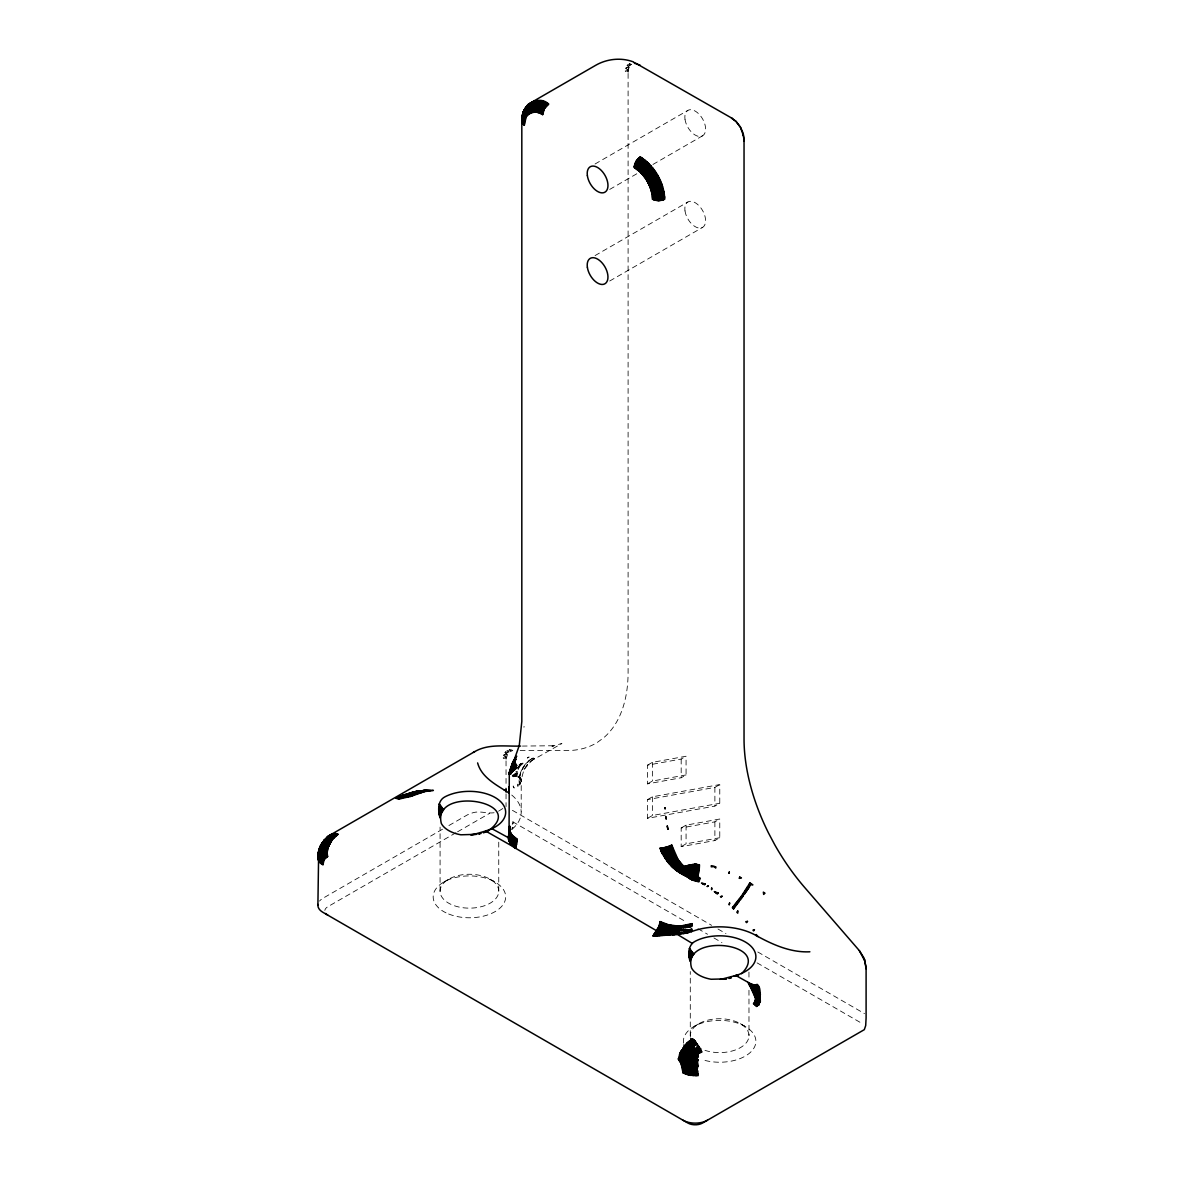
<?xml version="1.0" encoding="UTF-8"?>
<svg xmlns="http://www.w3.org/2000/svg" width="1184" height="1184" viewBox="0 0 1184 1184"><rect width="100%" height="100%" fill="white"/><g stroke="black" fill="none" stroke-linecap="round" stroke-linejoin="round"><path stroke-width="0.75" stroke-dasharray="5 3.75" d="M440.078 891.212L440.078 827.098M690.287 1035.674L690.287 971.561M521.182 781.81L521.226 779.309L521.197 811.824M521.182 781.618L521.049 778.554L521.049 780.404L523.89 769.866L527.235 764.731L531.764 760.498L524.009 769.57L527.265 764.716M513.205 823.339L513.249 821.948L512.184 824.212L513.205 823.339L512.228 822.895M506.042 759.24L508.143 752.536L512.79 750.523L510.644 749.472L511.873 750.582L509.623 749.531L511.014 750.76L508.661 749.724L510.2 751.041L506.9 750.478L508.765 751.929L506.13 751.041L508.143 752.536L505.435 751.722L507.596 753.246L504.828 752.521L507.122 754.045L504.295 753.409L506.737 754.933L503.866 754.415L506.441 755.91L503.526 755.496L506.219 756.946L503.274 756.68L506.086 758.071L503.126 757.923L506.042 759.24L506.042 786.59M628.097 72.357L628.822 67.962L631.664 64.454L629.133 63.492L630.954 64.942L628.334 64.054L630.302 65.549L627.609 64.72L629.725 66.26L626.972 65.52L629.237 67.059L626.41 66.422L628.822 67.962L625.951 67.429L628.512 68.953L625.596 68.539L628.275 70.019L625.344 69.738L628.142 71.158L625.182 71.01L628.097 72.357L628.097 672.127A155.356 89.688 60 0 1 603.574 737.854L597.372 742.383A155.356 89.688 60 0 1 567.373 750.523L516.431 750.523M511.932 828.149L512.968 827.468L511.799 829.599L512.968 827.468L512.05 826.728M523.964 727.302L524.068 726.369M512.391 775.017L513.22 776.734L514.359 776.645L515.543 772.397L514.552 773.374M512.184 775.964L517.023 775.816L516.831 776.808L514.359 776.645M514.907 776.645L514.537 775.772L517.556 773.862L514.3 774.188L513.693 776.704L514.537 775.772L515.632 776.645L517.29 771.258L515.869 771.583M515.247 773.211L517.867 772.915L513.22 776.734L513.59 774.366M518.104 769.585L518.548 768.786M519.524 767.232L517.882 767.794L518.858 766.433L517.497 767.439M521.197 765.086L519.391 765.782L523.757 762.585L519.051 764.849M513.101 776.008L516.609 772.989M519.391 765.782L522.425 763.784L519.524 764.968L521.715 763.414M519.613 784.888C517.245 775.402 523.446 762.422 533.288 757.952C524.497 762.6 517.689 774.129 519.613 784.888L519.302 777.873L521.212 770.873L526.14 763.31L533.288 757.952L531.72 758.811M520.087 764.405L521.019 763.71L519.524 764.968M532.652 759.891L531.453 760.735L561.912 743.508L551.936 746.246L555.488 745.728L522.44 746.068M518.992 765.545L523.091 763.162L521.093 763.976M498.568 811.188L503.082 808.361M515.839 775.712L517.275 774.839L513.368 775.165M517.882 767.794L520.605 765.767M515.632 776.645L517.023 775.816M595.049 163.999L687.889 110.393M609.716 189.41L638.531 172.775M652.932 164.458L702.556 135.805M595.049 255.596L687.889 202.005M609.716 281.008L702.556 227.417M442.535 829.214L322.951 898.256A17.257 9.96 0 0 0 319.517 901.098M448.914 825.529L466.466 815.406A36.911 30.133 60 0 1 471.558 813.186C478.958 810.226 486.668 813.837 494.083 812.742M455.973 832.737L327.835 906.707A10.36 5.979 0 0 0 324.845 910.422M457.572 831.804L489.614 813.319M443.793 882.05L448.677 879.224M647.485 765.175L652.369 762.363L686.069 756.236L686.069 774.928L681.185 777.755L647.485 783.882L647.485 765.175L681.185 759.048L686.069 756.236M647.485 783.882L652.369 781.055L686.069 774.928M647.485 799.629L652.369 796.817L719.768 784.563L719.768 803.27L714.884 806.082L647.485 818.336L647.485 799.629L714.884 787.39L719.768 784.563M647.485 818.336L652.369 815.51L719.768 803.27M681.185 827.956L686.069 825.144L719.768 819.017L719.768 837.724L714.884 840.536L681.185 846.664L681.185 827.956L714.884 821.844L719.768 819.017M681.185 846.664L686.069 843.837L719.768 837.724M694.002 1026.513L698.886 1023.686M519.613 764.331L520.664 763.858M517.423 768.52L519.021 767.987M512.42 810.33L711.614 925.34M717.978 929.011L725.94 933.614M757.804 951.995L864.512 1013.608M512.642 821.74L686.779 922.277M697.968 928.73L707.544 934.265M713.937 937.95L721.929 942.568M757.064 962.858L862.514 1023.731M490.176 879.224L495.06 882.05M740.385 1023.686L745.269 1026.513M748.954 972.079L748.969 979.346M748.969 990.253L748.984 1035.674M498.745 842.164L498.76 891.212A29.348 16.946 0 0 1 454.745 905.878A29.348 16.946 0 0 1 454.745 876.53A29.348 16.946 0 0 1 498.76 891.212M714.884 787.39L714.884 806.082M714.884 821.844L714.884 840.536M686.069 825.144L686.069 843.837M681.185 759.048L681.185 777.755M652.369 762.363L652.369 781.055M652.369 796.817L652.369 815.51M506.042 793.887L506.042 806.644M683.523 1043.134A36.245 20.927 0 0 1 723.838 1020.519A36.245 20.927 0 0 1 754.045 1047.884A36.245 20.927 0 0 1 701.505 1059.428M690.405 1037.14A29.348 16.946 0 0 1 723.039 1018.847A29.348 16.946 0 0 1 747.489 1041.002A29.348 16.946 0 0 1 704.968 1050.341M511.74 795.056A51.785 29.896 0 0 1 512.864 828.548M520.309 782.18L520.294 784.06L520.309 782.18M518 784.134L517.911 786.235L518 784.134M520.634 777.784L520.56 779.235L520.634 777.784M519.998 777.089L519.82 778.302L519.998 777.089M519.154 776.512L518.962 777.636L517.911 777.118L518.118 776.068L518.444 777.385L519.154 776.512M530.343 760.306L530.343 760.306M534.384 758.47L533.066 759.373L534.472 758.559M529.011 757.05L527.324 757.967L529.011 757.05M514.108 787.952L513.175 786.102L514.108 787.952M448.632 913.989A36.245 20.927 0 0 0 505.538 898.671A36.245 20.927 0 0 0 454.108 877.877A36.245 20.927 0 0 0 448.632 913.989M685.003 119.273A14.667 8.466 60 0 0 701.89 136.13A14.667 8.466 60 0 0 698.767 113.886A14.667 8.466 60 0 0 685.003 119.273M685.003 210.885A14.667 8.466 60 0 0 701.89 227.728A14.667 8.466 60 0 0 698.767 205.498A14.667 8.466 60 0 0 685.003 210.885"/><path stroke-width="1.5" d="M488.267 830.887C529.263 801.109 431.509 785.377 441.351 823.516A29.348 16.946 0 0 0 460.872 834.794L473.955 834.409L485.588 831.02L513.249 846.708L516.298 845.879L510.126 842.15L508.617 839.678L509.638 825.899L509.579 830.62L512.08 835.12L510.778 843.94L515.75 848.425L516.12 846.812L516.772 841.854L511 837.606L509.061 833.95L509.298 773.803L519.258 745.52L521.818 721.456L521.818 121.686C521.744 114.241 524.764 106.19 531.498 102.357L595.67 65.312C607.066 58.741 621.378 57.261 633.706 62.012M687.43 1042.778L689.902 1044.954L698.057 1060.006L696 1068.886L692.226 1075.59C691.796 1066.68 688.629 1057.149 681.984 1051.022L688.111 1042.127L692.551 1046.76C693.661 1056.098 693.646 1067.272 686.587 1074.406L684.559 1064.416L679.261 1055.388C684.145 1037.954 694.475 1070.01 693.72 1075.694L698.338 1065.674C695.689 1058.54 689.813 1038.013 682.236 1053.079L681.407 1064.89L683.02 1072.822L689.325 1075.131L698.22 1075.59L695.289 1061.16L687.712 1047.722L695.097 1041.224L701.964 1051.925L680.193 1062.181L678.314 1058.984L687.12 1046.005L694.224 1040.322L695.097 1041.224L687.075 1043.134L680.83 1051.747L678.713 1059.591L698.826 1046.36M684.056 875.006L688.94 871.217L700.336 878.262L690.775 876.737L687.164 873.984L681.007 867.916L675.975 855.958L667.154 860.354L662.951 847.877L676.878 869.87L681.703 872.342L683.079 874.443L686.616 870.462L699.211 869.929L688.17 865.341L688.762 872.919L698.738 872.815L685.743 866.984L685.788 869.411L686.868 870.018L699.33 868.952L689.547 865.001L685.536 866.17L682.162 871.898C671.876 868.449 665.956 857.364 661.649 847.996C664.283 858.415 672.098 867.221 681.244 872.771L681.91 873.792L686.187 869.1L699.418 867.976L691.249 864.66L691.412 875.05L689.798 878.484L686.587 872.712L681.303 867.561L676.967 857.793L669.182 862.278L667.066 861.005L662.285 847.951L677.352 871.187L682.828 865.46L698.915 871.853L691.648 871.646L688.185 872.667L699.596 880.097L692.122 878.365C688.2 878.158 691.278 868.923 689.547 865.001L696.148 864.128L699.581 865.06L683.938 867.236L676.168 858.474L670.603 845.657L671.742 845.065L677.944 859.421L688.318 872.194L685.344 875.746C673.444 870.432 664.431 860.146 659.976 847.936C664.328 857.63 670.647 866.422 679.527 872.49L690.968 879.15L699.211 880.985C686.306 872.712 673.8 861.863 669.315 846.234L670.603 845.657C670.618 861.064 680.208 872.564 692.078 880.008L698.886 881.902L688.703 874.088L679.128 861.952L674.451 854.049L671.195 845.361C671.876 858.37 678.106 870.743 688.866 877.625L690.183 878.735M428.164 790.29L410.759 796.373L399.023 799.082L395.9 798.282L416.294 791.356L433.388 790.409L416.25 791.578L396.314 798.253L412.831 795.559L413.038 792.17L425.604 790.246L408.51 793.813L396.744 798.282L416.191 792.155L426.669 791.326M516.165 768.475L512.435 771.391L516.002 767.632L512.406 769.985L511.991 772.057C507.61 771.953 515.736 753.527 515.055 762.496L509.431 772.397L510.319 773.063L510.733 768.209L513.664 764.154L515.573 757.464L513.456 762.363L514.315 766.714L510.881 770.059L509.401 774.232L511.296 770.014L516.091 765.989L511.192 768.534L509.312 774.158L510.052 769.926L516.017 764.302L509.549 774.277L509.594 772.974L512.406 770.621L513.012 765.93L515.765 759.373L509.623 771.598L509.727 774.366M679.142 1056.838L680.844 1063.528L698.294 1056.779L697.465 1044.377L696.059 1044.54L697.154 1043.903L693.158 1042.453L685.625 1044.688M512.08 835.12L516.875 838.938L516.772 841.854L509.816 834.942L509.386 827.083M521.848 121.256C523.461 109.313 532.741 91.76 545.262 107.359C538.335 102.283 526.051 103.141 523.358 112.436C526.244 106.604 533.925 109.846 537.921 112.628L538.335 106.841L541.399 102.105L542.435 101.38L547.171 105.228C539.12 96.363 517.808 105.879 526.066 117.26L524.349 125.208C514.892 112.939 535.568 91.76 548.754 104.074L544.448 108.632L542.657 114.641C534.724 108.454 524.26 114.7 522.336 123.388C520.501 111.725 534.043 103.911 543.219 111.326C539.549 107.714 534.31 102.12 528.641 104.503M423.102 790.394L423.102 792.096L397.617 797.35L403.981 797.291L403.004 795.145L403.833 795.012L404.528 797.187L401.228 795.781L402.812 797.572L396.773 797.794L399.615 798.771L397.188 797.572L402.308 797.705L400.71 795.988L410.759 796.373L411.233 792.644L412.95 792.392M317.963 857.024C317.993 849.742 320.894 840.152 329.374 839.175L336.611 833.699L338.002 834.32L332.512 839.323L327.48 848.025L326.518 850.645L327.657 856.535L324.076 859.673L322.951 864.942L319.517 862.1L317.963 858.755L318.289 852.924L320.598 845.48L324.49 839.589L336.611 833.699L330.321 836.156L328.072 839.412L326.251 846.205L327.361 854.996L323.158 858.578L321.944 864.305L322.995 863.743L318.23 857.749L318.496 851.932M418.337 793.458C417.034 790.794 421.652 789.521 420.675 792.732M509.342 841.454L512.894 839.382L516.86 839.56L511.207 834.809L509.238 830.236L511.177 835.504L513.042 837.473L515.395 838.006L515.351 841.069L516.668 843.141L515.218 842.372C507.255 847.463 510.215 837.325 510.526 832.929M509.934 842.904L511.222 834.039M692.078 923.638L688.762 927.131L688.2 924.793L685.329 927.62L684.056 925.548L681.747 927.842L681.806 925.799L692.078 923.638L692.004 926.362C681.362 929.248 669.67 927.871 659.902 922.795L659.976 921.552L669.064 924.956L683.597 926.687L692.048 925L690.42 926.776L690.168 924.26L687.075 927.412L687.134 925.03L683.553 927.768L683.612 925.622M685.388 925.37L685.373 926.48L686.158 925.222M688.822 925.873L688.836 924.645M755.688 1004.032L757.952 1005.394L754.8 1004.683L759.447 1001.664L755.155 1001.738L757.656 1000.021L754.83 984.748L750.212 986.42L756.206 999.844L753.882 1003.973L757.242 994.442L754.83 984.748C756.694 990.771 762.082 999.651 756.398 1005.038C750.478 1003.706 761.712 1005.246 760.276 1000.051C759.773 995.581 761.504 983.726 755.481 984.733C757.449 989.247 761.238 997.564 755.436 1000.658L759.684 1002.241C744.736 1003.351 768.209 1007.969 754.978 1002.093L758.633 1004.565C751.692 1005.852 758.071 1002.419 755.481 1000.243L758.174 994.382L756.102 984.659L758.367 1000.154L755.259 1005.083L757.642 1005.675L756.532 1006.489L755.703 1005.512L757.316 1005.956L753.927 1003.336L759.418 1003.085L755.333 1001.22C761.46 998.704 762.022 987.782 753.646 992.769M508.883 840.61L509.978 831.79L508.41 837.71L491.893 828.696L485.588 831.02M683.597 926.687L672.66 926.347L659.902 922.795L658.852 926.584L674.924 934.65L676.301 925.888M672.675 925.577L671.18 934.25L668.768 935.123L659.162 929.662L658.26 927.842L672.778 934.842L673.459 933.214L677.722 934.383L689.843 932.208L691.456 931.66L691.782 929.144C680.548 932.844 669.537 925.755 658.852 926.584L652.858 936.13L676.478 934.516L678.136 925.932M698.338 1065.674L689.665 1067.583L682.295 1067.613L684.308 1058.141L684.145 1052.842L683.079 1052.014L681.895 1066.251L697.583 1063.143M329.685 844.148C325.097 841.661 320.435 846.678 318.688 851.044L319.517 856.476L323.365 861.552L320.213 862.87L321.634 856.239L326.592 851.636L328.086 841.78L322.936 843.985L319.488 848.218L318.452 855.958L323.143 862.618L321.027 863.61C319.103 856.372 328.619 855.292 327.272 849.416C328.234 843.304 331.046 835.416 338.002 834.32M511.592 772.649L511.636 767.158L515.573 757.464L513.264 764.45M668.768 935.123L670.899 925.311L660.272 927.324L655.063 935.937L653.598 935.034M508.41 837.71L511.177 835.504L516.846 840.211L514.063 840.24L510.126 842.15L510.082 843.156L515.351 841.069L514.433 847.596L664.431 935.345L667.465 924.571M662.744 922.943L661.708 928.182L658.97 933.48L659.355 935.597L655.98 931.601L662.048 935.464L664.801 929.81L665.837 924.097M522.47 115.869L522.336 119.984C520.634 108.41 535.538 102.076 544.078 109.283L536.1 102.978L530.98 102.697M664.254 923.55L663.218 929.011L659.902 935.567M661.308 922.839L659.962 922.099L661.308 922.839L660.272 927.324M527.783 105.258L525.814 109.372C522.544 111.296 522.188 115.84 522.973 119.199C520.96 103.156 534.872 102.653 542.746 113.368C534.221 106.471 521.67 113.723 523.372 124.542L524.63 121.7C518.311 117.438 526.377 109.268 532.149 112.406L531.335 106.56L534.236 101.424L538.454 102.623L544.832 107.981C538.868 104.103 529.366 103.097 524.926 109.757L526.806 116.062L523.654 118.622L522.114 122.973C520.235 111.044 534.073 103.052 543.471 110.645L536.974 105.05L531.216 103.274L529.662 104.014L528.449 107.034L529.707 113.353C524.468 112.332 518.858 120.28 524.408 123.402L523.831 124.897C522.174 114.36 534.384 107.315 542.672 114.019C538.468 110.156 531.231 103.245 525.533 108.07M510.955 773.892C506.471 774.632 513.412 764.331 514.67 760.705L511 769.26L512.065 769.704L515.736 767.01L512.554 768.608L515.632 766.462L509.83 773.848M479.446 833.832L478.721 833.995L481.104 833.462M322.018 842.904L327.065 844.917L327.243 846.501L330.78 838.775L336.152 833.58L330.321 836.156L333.932 837.65L326.414 844.754C320.435 846.249 317.475 853.087 317.963 858.755L320.701 850.068L324.934 846.634L328.353 846.752L332.053 839.16L337.529 834.069C326.251 836.348 315.566 846.974 325.126 858.163L320.065 857.556L318.156 859.628L319.517 856.476L325.778 857.556L322.714 849.402L323.75 841.543L328.974 835.771L335.723 833.506L332.822 834.986L329.7 838.612L327.065 844.917L326.518 850.645L323.291 852.199L320.494 856.239L319.517 862.1L323.676 860.576C316.128 854.833 318.836 841.424 328.678 840.433C329.611 844.518 321.767 839.826 324.978 839.367L330.943 841.691M527.354 105.687C532.948 101.824 539.208 108.292 543.027 112.021C534.043 104.769 520.827 112.391 522.632 123.787L525.444 118.622C519.332 113.605 528.804 108.928 533.496 112.184L533.126 105.598L536.544 100.803L540.91 102.564L545.706 106.782C540.037 103.245 532.06 101.987 526.643 106.678L525.178 111.355L523.15 113.324L521.848 122.115C520.412 110.068 534.295 102.357 543.752 109.964C540.289 106.442 534.887 100.684 529.544 103.674C524.66 104.029 523.757 122.766 523.062 116.816C521.774 104.547 537.299 98.923 546.179 106.22L538.439 100.758L534.887 105.554L534.916 112.154C530.965 110.038 524.172 109.476 522.632 114.833M526.214 107.093L524.438 115.766L522.203 118.074L521.952 122.559L523.328 118.104L527.664 114.996L526.007 108.425L530.062 103.348M523.772 111.4L523.831 118.489L524.882 109.15M511.162 772.382L511.074 769.378L513.915 767.099L510.038 770.414L510.482 773.877L509.594 772.974L510.955 771.864M699.27 1049.557L700.588 1049.335L700.691 1052.176L697.731 1046.996L699.093 1046.804L699.537 1052.828L696.577 1047.677C697.687 1057.12 697.05 1067.776 690.76 1075.398L688.333 1063.498L682.236 1053.079L680.045 1054.47L679.483 1060.864M509.357 829.451L509.342 827.527L508.528 839.16L513.042 837.473L511.74 845.272L516.52 844.444L509.046 836.644L509.86 829.244M328.752 846.53C329.626 844.814 326.222 844.31 326.251 846.205L321.5 843.985L320.908 851.37L324.564 858.874L320.731 858.607L318.481 860.472L320.908 851.37L324.949 848.084L327.983 848.129L328.353 846.752M512.45 771.613L513.442 770.636L512.124 771.021L512.287 766.507L515.676 758.855L511.769 765.693L509.594 772.974M509.608 832.633L509.742 830.443C507.596 834.143 511.074 831.479 511.207 834.809L512.065 835.845M680.83 1051.747L682.236 1053.079L680.43 1055.921L681.407 1064.89L698.057 1060.006M401.554 796.728L400.207 796.181L408.524 796.58L408.628 793.354L416.294 791.356L416.294 794.183L404.972 795.974L398.09 798.623L400.621 797.853M684.145 1046.523C690.879 1054.026 696.947 1064.653 696.725 1075.694L698.131 1073.326L689.251 1073.37L682.976 1071.579C688.082 1065.156 691.219 1052.058 684.618 1045.886M510.482 773.877C507.122 771.672 520.442 751.47 513.738 761.342M674.081 934.738L674.48 925.77L663.218 929.011L657.475 929.277L666.636 935.242L669.064 924.956L664.032 925.992L659.34 925.311L666.844 929.188L677.5 932.326L678.595 934.294L679.749 925.903L665.97 931.956L657.46 932.504M523.239 112.983L523.195 114.123M509.372 828.193L509.564 826.269L509.579 828.134M509.446 830.147L509.327 831.286L509.342 830.428M509.031 793.028L508.883 787.108L509.031 793.028C497.117 785.273 481.592 777.799 477.611 762.91M754.77 1002.434L758.485 1001.723L757.568 1000.51L759.788 1000.569L759.092 988.107L757.198 984.348L760.158 996.632L758.367 1000.154L756.176 1000.302M509.194 831.079L509.964 832.648M332.512 839.323L326.621 837.532L331.298 834.468L325.748 838.405L331.328 840.226L326.503 849.239L321.619 846.323L319.843 847.167M512.154 768.608L510.97 767.543L514.862 761.904C510.748 769.215 503.703 783.719 515.662 763.769L510.23 769.496L510.792 773.122M686.424 933.14L686.883 929.84L685.033 930.89L674.17 929.795L659.651 924.201L667.45 925.222M809.886 951.788C790.853 952.78 772.516 944.595 756.25 935.597A51.785 29.896 0 0 0 691.456 931.66L690.198 929.44L687.534 932.874L686.764 930.846L685.033 930.89L684.633 933.495L677.5 932.326L675.28 933.762L676.478 934.516M686.513 1043.711L688.111 1042.127C698.974 1038.99 694.49 1070.736 687.934 1074.806C687.504 1068.116 685.684 1060.331 680.43 1055.921L684.145 1052.842L684.9 1049.882L695.748 1042.038L686.054 1044.214L687.934 1046.745L681.496 1050.534L680.252 1052.946L687.031 1063.854L689.325 1075.131C695.674 1067.938 696.296 1057.534 695.393 1048.402L698.308 1053.494M317.904 905.301L318.644 853.19L322.433 853.013L327.657 856.535M509.475 773.966L516.875 765.323L510.985 772.353L511.606 766.166L514.714 759.551L510.482 769.082L514.655 760.113L511.266 769.541L511.991 772.057M523.15 113.324L522.632 119.584C520.605 106.249 536.056 97.103 546.668 105.702L540.407 100.951L536.707 105.731L536.396 112.302L528.464 109.875L523.935 111.873M418.337 790.986L423.073 791.134M685.077 1045.339L684.959 1046.197L693.321 1043.104L694.919 1045.235L684.145 1052.842M514.315 766.714L509.845 770.814L513.456 762.363M688.156 932.711L688.57 929.677L685.788 933.273L685.136 929.943L683.257 930.876L683.375 929.973L681.466 930.787L681.57 929.928L677.5 932.326L677.722 934.383M330.514 841.558L327.776 846.619L331.609 839.012L337.07 833.862L332.985 835.578L328.678 841.099L330.129 837.991M508.602 835.416L509.031 833.536M524.009 111.281L521.937 119.939M510.511 833.743L509.061 833.95L508.41 836.644L509.312 834.853L511.207 834.809M508.78 834.276L508.706 835.046M691.856 879.386L692.951 864.409L699.492 867.014L685.876 868.671C677.1 864.601 673.074 854.508 669.966 845.953L673.326 860.383L677.988 869.056L680.46 871.69L685.536 866.17L684.796 867.324M524.083 110.926L524.349 118.163M720.331 979.286L726.502 978.857L711.096 979.257A29.348 16.946 0 0 1 691.56 967.979C681.214 932.622 773.566 942.242 741.524 973.662M687.652 1050.164L686.616 1048.772L687.712 1047.722M512.909 770.222L512.332 764.953L513.945 760.868M755.17 1004.446L756.99 1006.193C755.407 1005.764 761.12 1002.656 758.263 1000.687L760.113 998.452L755.377 998.171L756.324 994.575L754.134 984.703L757.701 994.412L760.439 994.442M680.904 934.028L681.14 932.918L683.36 933.717M522.159 117.349L522.914 113.812M491.893 828.696A36.245 20.927 0 0 0 497.176 798.815A36.245 20.927 0 0 0 445.273 796.669C437.281 800.473 437.962 810.774 440.078 817.937M734.124 976.134L736.877 975.157A36.245 20.927 0 0 0 749.294 944.714A36.245 20.927 0 0 0 695.496 941.132C687.889 944.699 688.022 954.556 690.094 961.452M687.416 871.557L699.078 870.891L686.838 865.741L687.697 873.333L690.154 878.173M327.243 846.501L329.729 839.796L335.901 835.786L333.444 834.779L330.04 838.642M399.955 797.32L399.245 796.595L401.79 797.01M508.38 837.473L508.78 835.83L508.38 837.014M756.798 1002.582L755.422 994.752L750.745 983.8L735.797 975.468L721.5 979.198M686.616 870.462L687.475 869.026L698.323 874.71L696.281 880.94M681.274 1052.191L684.012 1050.904L683.568 1052.043L686.616 1048.772M414.282 791.815L413.882 795.13M512.909 846.397L514.211 837.132L510.274 836.703L508.41 838.331M470.699 834.794L477.418 833.699M319.132 850.438L327.139 852.258L327.983 848.129L326.828 850.719M692.788 880.097L694.401 872.416L694.52 864.231M525.237 108.691L524.719 113.486L522.603 115.914L524.971 120.102L522.973 124.172C521.226 113.072 534.117 105.628 542.864 112.702C538.972 109.002 533.806 103.659 527.916 105.509M755.081 996.75L758.47 996.469L759.092 994.368L758.574 988.137L756.665 984.526L759.536 994.382M330.01 835.09L327.568 836.748L330.765 837.606L330.321 836.156L332.201 835.534L335.264 836.333M652.502 199.208C656.217 184.378 650.43 167.965 640.292 156.924L635.986 161.483L634.195 167.492C644.895 174.226 652.029 186.569 652.502 199.208L658.6 200.658L664.712 199.208C664.061 182.366 654.56 165.893 640.292 156.924M512.08 767.602C520.575 745.772 504.665 775.135 515.632 766.462M687.815 1043.089L692.388 1038.916L694.224 1040.322L689.162 1041.195M317.978 855.854L320.538 853.812L327.258 856.683L326.074 853.916C327.332 850.926 327.805 849.846 326.192 847.685L326.769 846.382L327.021 847.907M522.203 118.074L522.114 120.398L523.861 116.446L528.626 114.093L527.117 110.008L527.635 106.072M522.188 117.852L525.356 113.59L530.891 112.791C524.808 101.41 541.029 97.384 548.222 104.399L546.623 102.949L543.648 105.687L541.058 113.797C536.87 110.334 528.937 104.414 524.32 110.156M401.628 797.927C401.539 796.329 397.839 796.373 399.644 797.128M687.593 869.855L698.086 875.642L690.02 875.168L690.805 877.507L699.981 879.194L690.168 872.667L686.735 876.175M513.131 763.606L511.769 766.655L513.915 767.099M510.319 773.063L510.822 771.894L509.342 774.099M514.507 759.98L512.095 766.314L512.761 767.054M689.547 1040.884L692.847 1039.212L689.991 1041.18M509.386 772.989L512.05 771.213M509.564 772.19L515.366 763.206L509.934 770.37M514.019 847.285L514.596 846.072L511.222 844.71M318.91 850.008L321.589 848.958L326.592 851.636M318.037 856.802L321.027 855.04L326.488 857.068C321.471 850.349 323.809 838.183 329.788 835.253L474.784 751.588C488.652 743.508 505.464 746.571 520.62 746.068M695.067 864.202L694.594 865.149L696.148 864.128L696.088 869.707L693.898 880.304L690.805 877.507L692.477 876.722M513.19 765.397L510.452 769.585M513.116 768.016L515.188 766.966L509.564 772.042M514.892 768.15L512.42 771.11M327.583 845.036L331.772 840.388M733.547 908.898L748.732 887.852L751.218 883.767L749.901 882.938L741.687 895.814L732.348 907.714L733.547 908.898L733.34 906.589L734.317 907.551L735.368 904.162L736.359 905.109L736.404 902.874L737.41 903.792L737.469 901.527L738.476 902.445L739.586 898.73L740.636 899.618L740.651 897.28L741.702 898.168L741.687 895.814L742.782 896.688L743.744 892.869L744.869 893.713L744.736 891.389L745.89 892.233L745.683 889.909L746.867 890.753L746.616 888.459L747.829 889.288L747.504 887.023L748.732 887.852L749.146 884.256L752.891 884.862L751.218 883.767M511.606 771.687C506.412 771.287 515.099 770.562 515.573 768.253L515.173 768.89M687.578 877.092L690.154 873.511L698.545 873.762L685.181 867.798M509.549 774.277L510.526 772.708M705.131 883.871L704.569 884.803L701.476 883.101L705.131 883.871L703.015 883.945M681.806 925.799L667.672 932.755L658.97 933.48L657.164 935.774L654.264 934.087L658.26 934.605L658.644 935.656L654.856 933.229M328.175 845.169L330.277 842.904M678.314 1058.984L680.43 1055.921M333.829 834.187L335.294 833.492L328.974 835.771M512.642 768.179L515.01 766.536C509.283 774.528 510.215 766.3 514.729 761.297L511.162 767.099L511.473 768.209M697.835 876.56L690.405 875.938L688.866 877.625M328.486 845.243L329.315 844.044M510.6 770.044L511.074 769.378L510.141 770.666M510.467 843.718L511.088 842.845M682.783 1049.794L688.23 1043.415L693.321 1039.537L691.308 1039.596M515.055 762.496L510.926 768.875M689.621 874.976L698.323 874.71M524.852 110.378C529.218 103.807 538.572 104.814 544.448 108.632L538.024 103.171L532.548 101.942M673.237 925.636L672.66 926.347L670.899 925.311M718.17 893.017L717.341 894.038L714.322 891.596L718.17 893.017L716.009 892.943M328.678 836.674L325.038 845.198L325.63 852.48L327.361 854.996M693.321 1043.104L690.938 1040.455L693.78 1039.907L686.735 1045.65L682.517 1051.525L694.668 1040.751L688.629 1041.654M524.127 110.704C528.301 105.702 535.42 110.156 539.475 113.131L539.978 108.158L542.968 103.215L544.522 102.046L547.704 104.784L537.418 101.484L530.062 103.526M672.083 866.895L679.438 861.612L681.866 866.866M402.812 797.113L406.438 796.862L406.467 793.99L425.589 790.823M508.617 839.678L508.691 838.42M730.602 977.348L728.944 978.443L731.312 977.925M515.987 756.946L516.801 756.236M669.744 864.424L677.944 859.421M318.6 852.11L320.908 851.37L326.074 853.916M420.113 792.91L404.617 794.582L405.268 797.039L401.746 795.604L410.744 794.79L425.589 791.164M679.527 872.49L680.46 871.69M509.89 771.48L514.996 767.735M525.267 108.602C531.172 104.103 538.291 110.808 542.657 114.641M681.984 1051.022L686.794 1047.855M323.099 841.558L326.666 843.334L327.864 842.312M680.756 873.156L682.162 871.898L683.479 874.118M686.764 930.846L690.08 930.535L691.782 929.144M687.741 871.291L688.881 870.373M686.187 869.1L687.342 868.198M423.576 790.364L430.014 790.794M511.695 769.052L516.194 766.477M320.598 845.48L322.714 845.287L326.192 847.685M515.736 767.01L512.524 768.83M692.078 880.008L693.04 879.298M329.788 835.253L327.568 836.748M683.02 1072.822C690.168 1066.754 689.798 1055.58 688.333 1047.13M511.592 768.756L513.516 767.543M676.138 870.344L682.058 864.69L682.606 865.8M683.375 1050.341L685.817 1048.876M330.528 835.001L331.564 834.335M655.98 931.601L664.313 931.112L672.468 928.73L677.574 925.918L678.121 926.85M332.201 834.468L333.237 833.802M683.079 1052.014L679.734 1054.13L681.466 1054.1M329.063 839.708L327.509 840.655L328.086 841.78M683.686 1050.622C691.471 1052.265 694.579 1067.835 695.23 1075.738L697.894 1070.972L689.058 1071.535L682.842 1070.277L686.217 1061.915L686.202 1049.202M661.871 852.243L672.941 848.795M661.264 923.402L663.321 923.18M700.366 1048.92L681.185 1059.917L680.267 1058.407M673.459 933.214L679.749 929.825M398.016 798.253C403.581 798.031 393.325 798.06 400.976 798.164M681.792 926.806L671.668 932.622L667.11 934.206L660.539 934.487L660.805 935.523M678.595 934.294L681.14 932.918M473.289 752.388L474.784 751.588M738.476 975.35L736.448 976.252M513.368 768.52L515.306 767.572L512.42 769.748L515.573 768.253M752.269 989.957L759.092 988.107M328.072 839.412L329.7 838.612M512.406 770.621L514.803 769.541M513.234 769.763L514.137 769.348M486.239 831.79L487.616 831.212M512.184 845.746L513.19 845.346L513.249 846.708M417.301 791.178L416.25 791.578L420.631 791.282M412.802 795.041L402.59 795.855L410.744 795.811L418.307 793.058L403.788 794.878L423.102 792.096M328.738 838.228L330.41 837.591M516.52 844.444L515.04 843.704L511.917 844.636M483.383 832.826L485.558 832.071M416.206 791.844L403.256 795.633M758.796 1001.412L758.959 1000.88M692.181 1043.148L693.75 1045.975L689.902 1044.954L682.99 1048.121L682.517 1049.527L688.91 1045.842L691.338 1047.574C692.24 1056.483 692.344 1067.332 685.329 1073.932L684.47 1067.82L681.185 1059.917M685.921 867.783L699.552 866.037L696.192 865.06M395.9 798.282L398.283 797.764M509.697 771.154L511.473 771.065M326.251 849.18L321.234 852.658L318.94 861.301L320.435 859.954L324.076 859.673L320.538 853.812L319.961 847.729L322.596 848.01L326.518 850.645M756.458 1003.144L759.551 1002.67L756.458 1001.768M735.797 975.468L736.877 975.157M668.22 862.574L663.632 847.788L669.315 846.234L673.607 862.648L680.045 872.06M696.621 880.097L694.904 880.57L692.314 877.551L691.323 878.809L690.805 877.507M754.534 994.974L757.701 994.412M659.754 923.757L661.101 924.541L665.142 923.86L665.822 924.719M403.714 796.64L423.088 791.593M426.817 790.216L425.589 790.512L430.088 790.231M688.318 872.194L690.168 872.667M697.48 1068.56L690.139 1069.611L682.606 1068.96L685.003 1062.329L685.24 1050.193M670.884 926.051L659.754 928.493L658.852 926.584M402.382 795.53L403.078 795.278M664.431 855.055L661.057 847.996C660.657 858.592 668.176 854.522 673.4 851.651C674.599 860.96 682.014 869.9 688.2 877.477M690.08 930.535L691.648 930.284M690.154 873.511L688.703 874.088L690.494 877.847M664.964 857.897L674.895 853.723L679.438 865.933L685.284 874.147M514.433 847.596L516.002 847.374L514.596 846.072L516.12 846.812M656.78 930.417L664.801 929.81L675.398 925.829L676.286 926.746M420.631 791.815L412.876 792.658M471.276 834.824L476.279 834.394M658.97 933.48L655.122 932.844L657.164 935.774M334.391 837.147L328.146 842.372L329.877 842.786M504.251 790.113L506.042 790.113M400.74 797.01L398.061 797.143L399.378 797.572M400.296 797.572L401.317 797.587M673.237 867.99L680.341 862.766L683.212 868.434L687.697 873.333M755.851 999.326L760.276 1000.051M755.496 999.814L759.788 1000.569M758.47 996.469L760.158 996.632M334.347 834.084L336.937 835.001L329.374 839.175M402.841 796.284L403.581 796.358M753.409 1003.692L759.255 1003.47L757.523 1002.537M330.765 837.606L333.311 838.331M756.443 1004.15L758.855 1004.224L757.212 1003.159M402.974 796.536L399.718 796.388L400.458 796.788M516.875 838.938L511.873 838.509L509.105 841.202L509.12 839.145L515.04 843.704M756.443 1000.791L757.938 1001.131M397.587 798.12L396.388 798.001L398.668 797.912M636.119 63.758L640.292 65.312M681.303 867.561L674.332 859.776L667.939 846.738C669.226 856.313 672.527 868.138 683.05 870.936L685.344 875.746M755.925 1004.624L758.234 1005.083L755.066 1002.996M683.079 874.443L684.574 874.784L682.62 871.424L675.161 865.238L670.396 859.258L664.328 847.67L670.203 864.261L669.064 863.595M331.224 835.253L332.201 835.534M755.91 996.602L752.891 984.999L755.066 992.281L754.918 996.218L750.745 983.8L753.468 984.748L757.612 996.469M676.508 870.122L667.125 857.453L662.285 847.951M689.843 876.678C678.55 870.151 666.977 861.982 667.228 846.96C670.78 855.47 675.191 865.608 684.219 869.396L685.95 873.452M509.386 841.898L510.126 842.15M509.386 772.826L510.156 773.226M679.527 1057.179L681.17 1057.756M326.666 843.334L327.317 844.976L330.898 840.092L332.127 839.87M744.04 141.014L743.315 134.058L743.226 135.139L740.474 127.28L736.019 121.419L731.549 118.06L736.019 121.419L740.474 127.28L742.901 132.682L744.04 139.298L744.04 739.082A155.356 89.688 60 0 0 768.564 833.122L774.765 844.799A155.356 89.688 60 0 0 804.765 887.586L859.347 950.619L863.994 957.989L866.096 967.121L866.096 1017.944L865.696 1025.566L864.32 1029.651L702.541 1123.054A10.36 5.979 0 0 1 687.904 1123.054L322.951 912.346A17.257 9.96 0 0 1 317.963 904.428M439.782 816.531L439.353 814.429L440.552 814.977L439.027 812.668L440.892 813.956L438.761 810.744L441.099 813.541M635.275 62.944L731.845 118.163M515.395 840.418L516.801 841.217M671.136 865.889L672.512 866.703L667.702 857.29L665.053 847.537L672.305 860.946L681.925 870.136M656.114 935.863L653.968 934.516L655.063 935.937M677.1 934.25L692.285 943.426M653.242 935.567L653.997 936.026M689.902 1044.954L692.551 1046.76L698.294 1056.779M753.32 992.103L754.104 992.592L753.246 989.498L749.694 983.356L752.758 989.72L750.745 987.352L748.554 982.779M687.179 1048.21L688.866 1049.29M677.588 859.762L678.654 860.472M657.786 928.744L659.162 929.662M691.308 958.004L688.97 955.207L691.101 958.418L689.236 957.131L690.612 959.854L689.562 958.892M692.61 1043.607L694.919 1045.235M678.728 870.136L671.639 863.669L666.503 847.182C670.114 855.899 674.924 865.711 683.849 869.929L685.98 875.198M691.885 1039.804L694.431 1042.379M683.212 868.434L674.821 859.451L668.634 846.486L672.305 860.946L678.047 870.684M693.75 1045.975L690.923 1044.11L683.775 1046.996M680.4 868.582L672.823 860.679L665.778 847.359L669.271 859.702L674.88 869.396L681.244 863.832L684.574 868.864L686.587 874.606M661.59 851.607L662.389 852.243M747.814 982.409L750.7 986.109M692.078 956.598L688.881 953.919L691.811 957.012M441.869 812.135L438.672 809.471L441.588 812.55M754.238 994.234L754.978 994.856L751.766 985.517M686.883 1044.022L690.109 1048.417C690.82 1056.853 691.056 1067.346 684.13 1073.4L682.902 1066.266L678.624 1057.756M661.323 922.277L662.744 923.52M684.9 1049.882L683.257 1047.736M680.386 1054.796L682.147 1057.06M439.353 814.429L440.404 815.391M634.136 62.708L635.142 63.655M693.054 955.222L688.94 951.344L692.714 955.636M442.846 810.774L438.731 806.881L442.505 811.188M690.405 875.938L691.19 876.708M689.147 956.48L691.101 958.418M438.938 812.032L440.892 813.956M654.264 934.087L655.507 935.434M758.026 936.633L756.25 934.576L756.25 935.597M681.51 870.61L675.96 861.108L671.742 845.065M665.127 933.969L666.207 935.256M689.369 948.798L693.824 954.319L689.488 948.428M439.16 804.336L443.615 809.856L439.279 803.966M685.566 1049.853L686.454 1051.052M682.842 868.967L679.128 861.952M659.902 922.795L661.101 924.541M749.102 984.762L750.212 986.42M679.749 869.234L675.502 861.434L672.423 849.12M682.828 865.46L683.938 867.236M689.014 873.333L689.621 874.414M751.707 984.156L756.754 996.514M689.71 959.632L690.42 960.905M756.102 984.659L758.041 988.196L759.329 996.528M671.668 932.622L672.778 934.842M752.891 984.999L756.783 994.501M690.331 1045.383L691.338 1047.574M686.587 872.712L684.9 868.331M686.32 870.906L687.164 873.984M667.11 934.206L667.495 935.197M326.636 852.14L327.198 853.634M685.788 869.411L687.149 871.942M689.325 1046.242L690.109 1048.417M753.468 984.748L755.866 994.649M757.508 988.27L758.633 994.368M749.901 882.938L750.434 885.084M859.347 950.619L864.35 960.091L864.542 959.321L866.096 968.823M318.052 854.922L318.156 856.165M521.937 118.992L521.952 120.827M506.042 788.411L506.042 792.066M707.425 1120.227A17.257 9.96 0 0 1 683.02 1120.227M327.835 915.173A10.36 5.979 0 0 1 325.778 913.471M696.34 1057.342A36.245 20.927 0 0 1 683.938 1044.939M700.765 1048.639A29.348 16.946 0 0 1 697.154 1046.552M695.6 1045.383A29.348 16.946 0 0 1 690.731 1038.605M661.456 189.588L660.11 200.584C659.488 184.512 650.416 168.779 636.8 160.21L644.037 171.014L649.187 185.163L660.302 180.486L662.922 199.992L663.884 191.423C660.42 193.273 656.321 194.102 652.414 193.495C651.452 181.537 647.707 167.477 638.724 158.079C650.09 165.005 657.875 176.934 661.456 189.588L651.407 191.334L647.811 174.581L642.823 164.62L638.206 158.552C652.251 167.388 661.619 183.609 662.256 200.2L663.232 188.715L661.456 189.588M660.805 189.869L659.355 200.644C658.748 184.793 649.794 169.282 636.37 160.832L643.593 171.532L648.225 183.135L659 177.792L660.805 189.869M737.795 911.044L737.75 913.16L736.818 912.198L737.795 911.044M660.124 190.121L658.6 200.658C658.008 185.059 649.202 169.8 635.986 161.483L641.906 169.756L647.145 181.152L657.564 175.143L661.56 200.362L662.418 185.962L650.786 189.277L646.198 172.479L637.717 159.07C648.921 165.908 656.587 177.644 660.124 190.121M652.488 191.438C650.297 198.557 660.628 196.026 664.342 194.087L663.558 199.756C662.922 182.987 653.45 166.574 639.242 157.635C650.09 168.883 652.517 184.896 653.657 199.756C657.579 186.066 652.798 170.955 644.54 159.796C638.975 160.861 638.472 174.107 634.284 166.219C643.386 171.769 649.616 181.3 652.488 191.438M659.414 190.358L657.86 200.644C657.268 185.311 648.61 170.304 635.63 162.134L641.536 170.318L645.961 179.228L655.995 172.568L658.541 181.433L660.835 200.496L662.093 192.282L661.442 183.224L650.046 187.22L645.694 172.968L637.244 159.633C648.329 166.382 655.921 178 659.414 190.358M653.094 191.453L652.428 197.314L658.526 198.335L664.624 196.692L664.15 199.489C663.514 182.676 654.012 166.219 639.76 157.25C650.948 168.557 653.124 184.941 654.293 199.992C658.186 186.954 653.982 172.568 646.612 161.527C639.982 163.673 640.115 176.978 634.402 165.553C643.741 171.251 650.149 181.034 653.094 191.453M658.704 190.565L657.105 200.584C656.528 185.548 648.033 170.836 635.305 162.815L644.703 177.378L654.293 170.096L657.904 181.759L658.704 190.565M657.978 190.772L656.38 200.496C655.818 185.755 647.485 171.354 635.009 163.496L643.356 175.602L652.502 167.743L656.632 179.095L657.978 190.772M657.238 190.935L655.655 200.362C655.107 185.962 646.967 171.858 634.772 164.176L641.935 173.944L650.608 165.523L655.98 179.45L657.238 190.935M654.397 191.379L653.065 199.489C652.562 186.51 645.221 173.796 634.224 166.87L635.793 168.498L637.954 162.711L642.424 158.256C650.208 167.358 654.382 179.45 654.397 191.379M656.513 191.083L654.959 200.2C654.426 186.125 646.479 172.361 634.565 164.872C642.483 178.458 640.307 167.284 648.654 163.436L654.574 176.86L656.513 191.083M711.702 888.089L711.599 889.539L711.702 888.089M711.421 865.741L711.258 866.836L714.322 866.525L715.684 868.079L715.906 866.94L711.421 865.741M729.596 903.022L729.226 904.694L729.596 903.022M729.344 871.972L728.944 873.215L729.344 871.972M739.734 877.063L739.171 878.365L741.406 877.995L739.734 877.063M754.415 929.662L753.601 930.935L752.965 930.15L754.415 929.662M708.372 885.839L707.262 886.49L708.372 885.839M747.504 921.389L746.616 922.632L745.742 921.685L747.504 921.389M722.003 896.199L721.115 897.25L720.434 896.658L722.003 896.199M764.746 893.15L763.665 894.408L763.369 892.129L764.746 893.15M667.258 826.062L667.939 829.318L667.258 826.062M665.852 816.782L666.178 818.914L665.852 816.782M664.994 807.74L665.097 808.776L664.994 807.74M587.368 175.646A14.667 8.466 60 0 0 604.254 192.504A14.667 8.466 60 0 0 601.132 170.259A14.667 8.466 60 0 0 587.368 175.646M587.368 267.258A14.667 8.466 60 0 0 604.254 284.101A14.667 8.466 60 0 0 601.132 261.871A14.667 8.466 60 0 0 587.368 267.258"/></g></svg>
